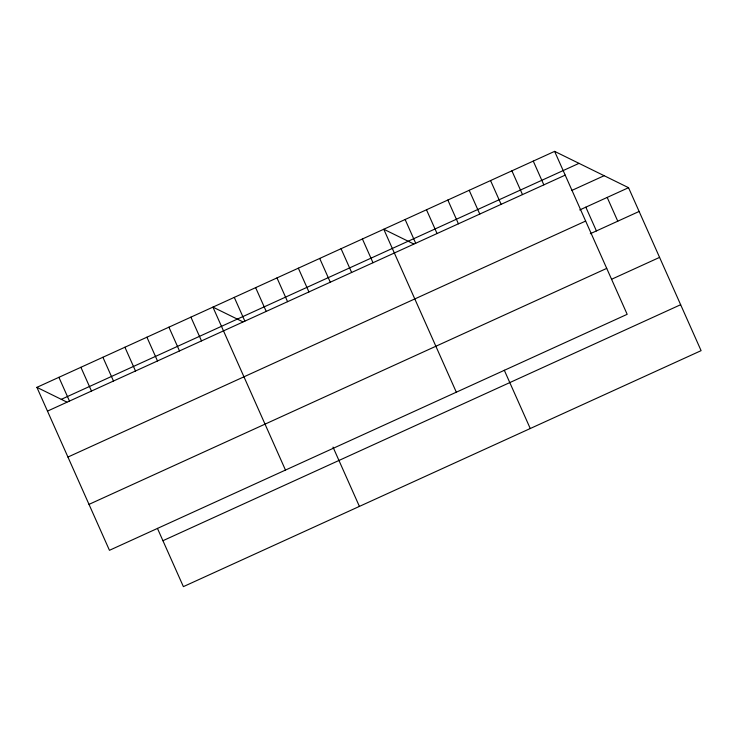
<?xml version="1.0" encoding="UTF-8"?>
<svg xmlns="http://www.w3.org/2000/svg" width="738" height="738" viewBox="0 0 738 738"><rect width="100%" height="100%" fill="white"/><g stroke="black" fill="none" stroke-linecap="round" stroke-linejoin="round"><path stroke-width="1.11" d="M554.616 151.364L627.171 314.314L109.455 550.308L36.9 387.349L554.616 151.364L628.545 187.692L701.1 350.651L183.384 586.636L157.434 528.362M61.3 399.341L579.016 163.347M47.481 411.112L565.197 175.127M571.609 190.533L604.154 175.699M579.736 209.943L628.545 187.692M67.933 457.053L585.649 221.059M590.317 233.706L639.126 211.455M89.003 504.377L606.719 268.383M611.784 279.176L659.578 257.387M162.932 540.705L680.648 304.711M413.75 243.974L383.769 229.241L456.324 392.192M242.903 321.851L212.922 307.109L285.477 470.069M36.9 387.349L66.881 402.09M607.19 197.424L617.771 221.188M585.834 207.166L596.415 230.929M533.26 161.096L543.841 184.86M511.904 170.829L522.486 194.592M490.549 180.561L501.13 204.325M469.193 190.303L479.774 214.066M447.837 200.035L458.418 223.798M504.303 370.245L530.253 428.529M426.481 209.767L437.062 233.531M405.125 219.5L415.706 243.263M362.413 238.974L372.994 262.737M341.057 248.706L351.639 272.47M319.702 258.438L330.283 282.202M298.346 268.18L308.927 291.944M276.99 277.912L287.571 301.676M333.004 447.099L359.406 506.406M255.634 287.645L266.215 311.408M234.278 297.377L244.859 321.141M190.921 317.146L201.502 340.91M168.919 327.174L179.5 350.937M146.917 337.201L157.498 360.965M124.916 347.229L135.497 370.993M102.905 357.266L113.486 381.029M80.903 367.293L91.484 391.057M58.902 377.321L69.483 401.085"/></g></svg>
